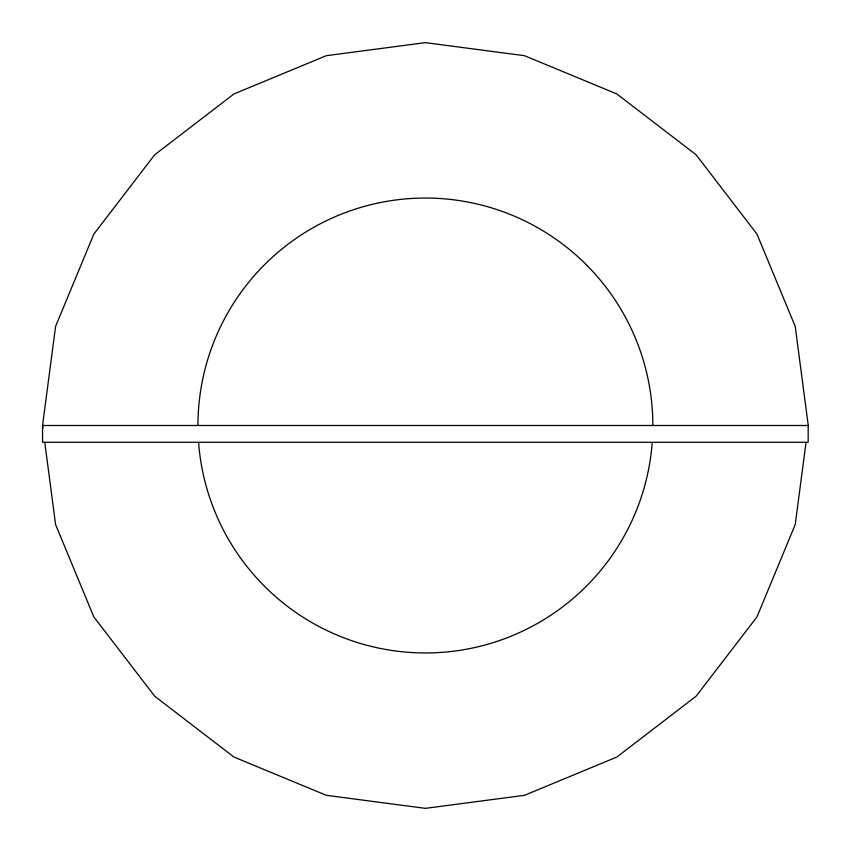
<?xml version="1.0" encoding="UTF-8"?>
<svg xmlns="http://www.w3.org/2000/svg" width="851" height="851" viewBox="0 0 851 851"><rect width="100%" height="100%" fill="white"/><g stroke="black" fill="none" stroke-linecap="round" stroke-linejoin="round"><path stroke-width="1.28" d="M806.025 442.446L795.217 524.588L756.965 616.922L696.118 696.214L616.826 757.06L524.493 795.313L425.404 808.354L326.316 795.313L233.972 757.06L154.691 696.214L93.844 616.922L55.592 524.588L44.784 442.446M808.45 425.5L42.55 425.5L42.55 442.275L808.173 442.275L808.173 425.5M808.259 425.5L795.217 326.412L756.965 234.078L696.118 154.786L616.826 93.94L524.493 55.687L425.404 42.646L326.316 55.687L233.972 93.94L154.691 154.786L93.844 234.078L55.592 326.412L42.55 425.5L42.89 428.106M652.206 442.626A227.451 227.451 0 0 1 425.404 652.951A227.451 227.451 0 0 1 198.602 442.626M197.953 425.5A227.451 227.451 0 0 1 425.404 198.049A227.451 227.451 0 0 1 652.855 425.5"/></g></svg>
